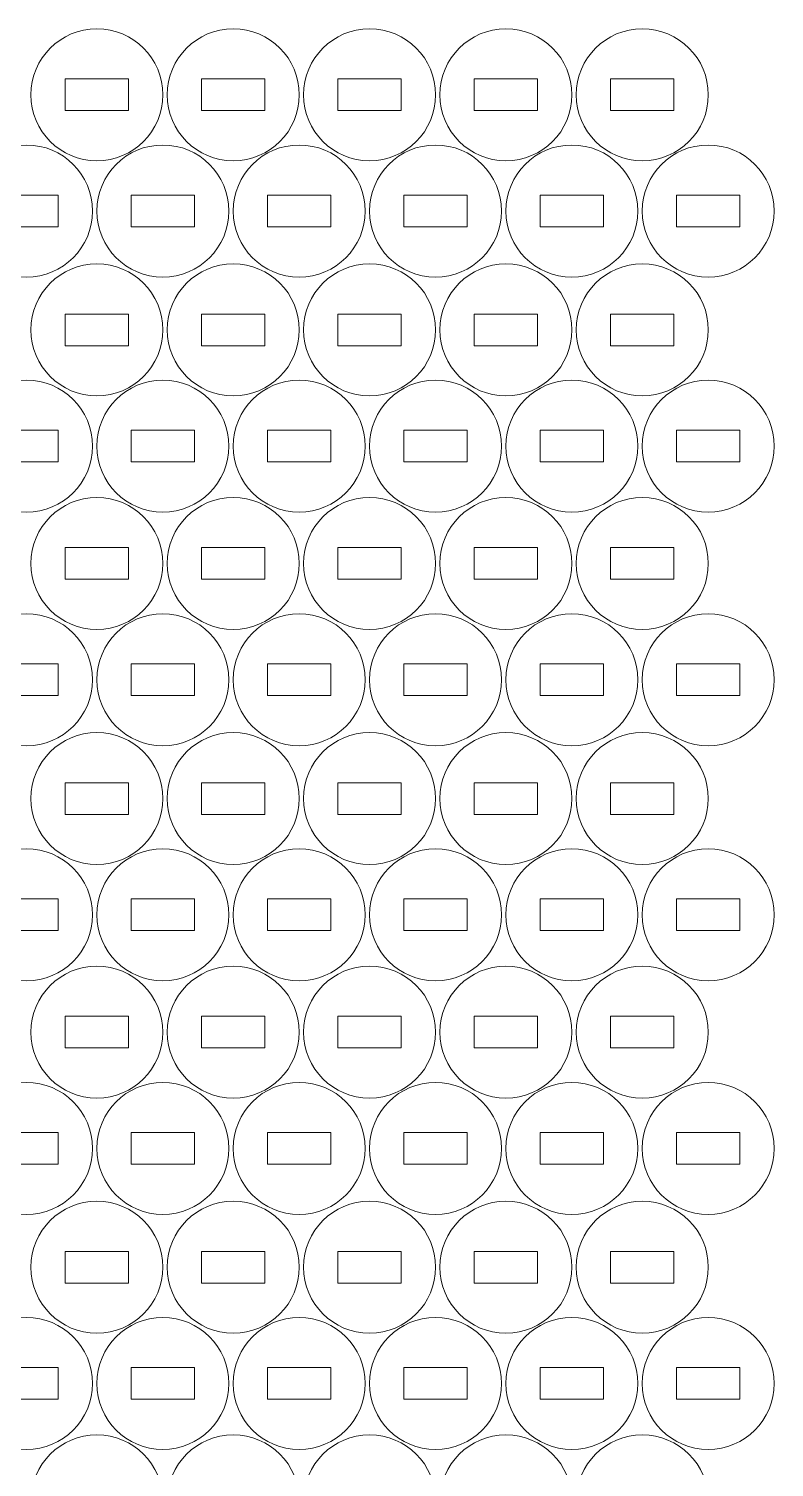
# Model space of a CAD drawing. Header units: millimetres. Extents: x -464 to 464, y -220 to 220.
# Drawn here: x 376 to 446.6, y -88.1 to 48.1 of the extents above; entities that cross this region are included whole.
import ezdxf

# ---------------------------------------------------------------- set-up
doc = ezdxf.new("R2010")
doc.units = ezdxf.units.MM
doc.header["$MEASUREMENT"] = 0
doc.layers.add('Camada 1', color=7, linetype='Continuous')

msp = doc.modelspace()

# ---------------------------------------------------------------- linework, layer by layer
at = {"layer": 'Camada 1', "lineweight": 20}
for points in [[(382.4869, 48.1227), (385.9386, 48.1227), (388.7369, 45.3244), (388.7369, 41.8727), (388.7369, 41.8727), (388.7369, 38.421), (385.9386, 35.6227), (382.4869, 35.6227), (382.4869, 35.6227), (379.0352, 35.6227), (376.2369, 38.421), (376.2369, 41.8727), (376.2369, 41.8727), (376.2369, 45.3244), (379.0352, 48.1227), (382.4869, 48.1227)], [(395.3986, 48.1227), (398.8503, 48.1227), (401.6486, 45.3244), (401.6486, 41.8727), (401.6486, 41.8727), (401.6486, 38.421), (398.8503, 35.6227), (395.3986, 35.6227), (395.3986, 35.6227), (391.9469, 35.6227), (389.1486, 38.421), (389.1486, 41.8727), (389.1486, 41.8727), (389.1486, 45.3244), (391.9469, 48.1227), (395.3986, 48.1227)], [(408.3103, 48.1227), (411.762, 48.1227), (414.5603, 45.3244), (414.5603, 41.8727), (414.5603, 41.8727), (414.5603, 38.421), (411.762, 35.6227), (408.3103, 35.6227), (408.3103, 35.6227), (404.8586, 35.6227), (402.0603, 38.421), (402.0603, 41.8727), (402.0603, 41.8727), (402.0603, 45.3244), (404.8586, 48.1227), (408.3103, 48.1227)], [(421.222, 48.1227), (424.6737, 48.1227), (427.472, 45.3244), (427.472, 41.8727), (427.472, 41.8727), (427.472, 38.421), (424.6737, 35.6227), (421.222, 35.6227), (421.222, 35.6227), (417.7703, 35.6227), (414.972, 38.421), (414.972, 41.8727), (414.972, 41.8727), (414.972, 45.3244), (417.7703, 48.1227), (421.222, 48.1227)], [(434.1337, 48.1227), (437.5854, 48.1227), (440.3837, 45.3244), (440.3837, 41.8727), (440.3837, 41.8727), (440.3837, 38.421), (437.5854, 35.6227), (434.1337, 35.6227), (434.1337, 35.6227), (430.682, 35.6227), (427.8837, 38.421), (427.8837, 41.8727), (427.8837, 41.8727), (427.8837, 45.3244), (430.682, 48.1227), (434.1337, 48.1227)], [(379.4869, 43.3727), (379.4869, 43.3727), (385.4869, 43.3727), (385.4869, 43.3727), (385.4869, 43.3727), (385.4869, 43.3727), (385.4869, 40.3727), (385.4869, 40.3727), (385.4869, 40.3727), (385.4869, 40.3727), (379.4869, 40.3727), (379.4869, 40.3727), (379.4869, 40.3727), (379.4869, 40.3727), (379.4869, 43.3727), (379.4869, 43.3727)], [(392.3986, 43.3727), (392.3986, 43.3727), (398.3986, 43.3727), (398.3986, 43.3727), (398.3986, 43.3727), (398.3986, 43.3727), (398.3986, 40.3727), (398.3986, 40.3727), (398.3986, 40.3727), (398.3986, 40.3727), (392.3986, 40.3727), (392.3986, 40.3727), (392.3986, 40.3727), (392.3986, 40.3727), (392.3986, 43.3727), (392.3986, 43.3727)], [(405.3103, 43.3727), (405.3103, 43.3727), (411.3103, 43.3727), (411.3103, 43.3727), (411.3103, 43.3727), (411.3103, 43.3727), (411.3103, 40.3727), (411.3103, 40.3727), (411.3103, 40.3727), (411.3103, 40.3727), (405.3103, 40.3727), (405.3103, 40.3727), (405.3103, 40.3727), (405.3103, 40.3727), (405.3103, 43.3727), (405.3103, 43.3727)], [(418.222, 43.3727), (418.222, 43.3727), (424.222, 43.3727), (424.222, 43.3727), (424.222, 43.3727), (424.222, 43.3727), (424.222, 40.3727), (424.222, 40.3727), (424.222, 40.3727), (424.222, 40.3727), (418.222, 40.3727), (418.222, 40.3727), (418.222, 40.3727), (418.222, 40.3727), (418.222, 43.3727), (418.222, 43.3727)], [(431.1337, 43.3727), (431.1337, 43.3727), (437.1337, 43.3727), (437.1337, 43.3727), (437.1337, 43.3727), (437.1337, 43.3727), (437.1337, 40.3727), (437.1337, 40.3727), (437.1337, 40.3727), (437.1337, 40.3727), (431.1337, 40.3727), (431.1337, 40.3727), (431.1337, 40.3727), (431.1337, 40.3727), (431.1337, 43.3727), (431.1337, 43.3727)], [(375.8193, 37.116), (379.271, 37.116), (382.0693, 34.3177), (382.0693, 30.866), (382.0693, 30.866), (382.0693, 27.4143), (379.271, 24.616), (375.8193, 24.616), (375.8193, 24.616), (372.3676, 24.616), (369.5693, 27.4143), (369.5693, 30.866), (369.5693, 30.866), (369.5693, 34.3177), (372.3676, 37.116), (375.8193, 37.116)], [(388.731, 37.116), (392.1827, 37.116), (394.981, 34.3177), (394.981, 30.866), (394.981, 30.866), (394.981, 27.4143), (392.1827, 24.616), (388.731, 24.616), (388.731, 24.616), (385.2793, 24.616), (382.481, 27.4143), (382.481, 30.866), (382.481, 30.866), (382.481, 34.3177), (385.2793, 37.116), (388.731, 37.116)], [(401.6427, 37.116), (405.0944, 37.116), (407.8927, 34.3177), (407.8927, 30.866), (407.8927, 30.866), (407.8927, 27.4143), (405.0944, 24.616), (401.6427, 24.616), (401.6427, 24.616), (398.191, 24.616), (395.3927, 27.4143), (395.3927, 30.866), (395.3927, 30.866), (395.3927, 34.3177), (398.191, 37.116), (401.6427, 37.116)], [(414.5544, 37.116), (418.0061, 37.116), (420.8044, 34.3177), (420.8044, 30.866), (420.8044, 30.866), (420.8044, 27.4143), (418.0061, 24.616), (414.5544, 24.616), (414.5544, 24.616), (411.1027, 24.616), (408.3044, 27.4143), (408.3044, 30.866), (408.3044, 30.866), (408.3044, 34.3177), (411.1027, 37.116), (414.5544, 37.116)], [(427.4661, 37.116), (430.9178, 37.116), (433.7161, 34.3177), (433.7161, 30.866), (433.7161, 30.866), (433.7161, 27.4143), (430.9178, 24.616), (427.4661, 24.616), (427.4661, 24.616), (424.0144, 24.616), (421.2161, 27.4143), (421.2161, 30.866), (421.2161, 30.866), (421.2161, 34.3177), (424.0144, 37.116), (427.4661, 37.116)], [(440.3778, 37.116), (443.8295, 37.116), (446.6278, 34.3177), (446.6278, 30.866), (446.6278, 30.866), (446.6278, 27.4143), (443.8295, 24.616), (440.3778, 24.616), (440.3778, 24.616), (436.9261, 24.616), (434.1278, 27.4143), (434.1278, 30.866), (434.1278, 30.866), (434.1278, 34.3177), (436.9261, 37.116), (440.3778, 37.116)], [(372.8193, 32.366), (372.8193, 32.366), (378.8193, 32.366), (378.8193, 32.366), (378.8193, 32.366), (378.8193, 32.366), (378.8193, 29.366), (378.8193, 29.366), (378.8193, 29.366), (378.8193, 29.366), (372.8193, 29.366), (372.8193, 29.366), (372.8193, 29.366), (372.8193, 29.366), (372.8193, 32.366), (372.8193, 32.366)], [(385.731, 32.366), (385.731, 32.366), (391.731, 32.366), (391.731, 32.366), (391.731, 32.366), (391.731, 32.366), (391.731, 29.366), (391.731, 29.366), (391.731, 29.366), (391.731, 29.366), (385.731, 29.366), (385.731, 29.366), (385.731, 29.366), (385.731, 29.366), (385.731, 32.366), (385.731, 32.366)], [(398.6427, 32.366), (398.6427, 32.366), (404.6427, 32.366), (404.6427, 32.366), (404.6427, 32.366), (404.6427, 32.366), (404.6427, 29.366), (404.6427, 29.366), (404.6427, 29.366), (404.6427, 29.366), (398.6427, 29.366), (398.6427, 29.366), (398.6427, 29.366), (398.6427, 29.366), (398.6427, 32.366), (398.6427, 32.366)], [(411.5544, 32.366), (411.5544, 32.366), (417.5544, 32.366), (417.5544, 32.366), (417.5544, 32.366), (417.5544, 32.366), (417.5544, 29.366), (417.5544, 29.366), (417.5544, 29.366), (417.5544, 29.366), (411.5544, 29.366), (411.5544, 29.366), (411.5544, 29.366), (411.5544, 29.366), (411.5544, 32.366), (411.5544, 32.366)], [(424.4661, 32.366), (424.4661, 32.366), (430.4661, 32.366), (430.4661, 32.366), (430.4661, 32.366), (430.4661, 32.366), (430.4661, 29.366), (430.4661, 29.366), (430.4661, 29.366), (430.4661, 29.366), (424.4661, 29.366), (424.4661, 29.366), (424.4661, 29.366), (424.4661, 29.366), (424.4661, 32.366), (424.4661, 32.366)], [(437.3778, 32.366), (437.3778, 32.366), (443.3778, 32.366), (443.3778, 32.366), (443.3778, 32.366), (443.3778, 32.366), (443.3778, 29.366), (443.3778, 29.366), (443.3778, 29.366), (443.3778, 29.366), (437.3778, 29.366), (437.3778, 29.366), (437.3778, 29.366), (437.3778, 29.366), (437.3778, 32.366), (437.3778, 32.366)], [(382.4869, 25.8659), (385.9386, 25.8659), (388.7369, 23.0676), (388.7369, 19.6159), (388.7369, 19.6159), (388.7369, 16.1642), (385.9386, 13.3659), (382.4869, 13.3659), (382.4869, 13.3659), (379.0352, 13.3659), (376.2369, 16.1642), (376.2369, 19.6159), (376.2369, 19.6159), (376.2369, 23.0676), (379.0352, 25.8659), (382.4869, 25.8659)], [(395.3986, 25.8659), (398.8503, 25.8659), (401.6486, 23.0676), (401.6486, 19.6159), (401.6486, 19.6159), (401.6486, 16.1642), (398.8503, 13.3659), (395.3986, 13.3659), (395.3986, 13.3659), (391.9469, 13.3659), (389.1486, 16.1642), (389.1486, 19.6159), (389.1486, 19.6159), (389.1486, 23.0676), (391.9469, 25.8659), (395.3986, 25.8659)], [(408.3103, 25.8659), (411.762, 25.8659), (414.5603, 23.0676), (414.5603, 19.6159), (414.5603, 19.6159), (414.5603, 16.1642), (411.762, 13.3659), (408.3103, 13.3659), (408.3103, 13.3659), (404.8586, 13.3659), (402.0603, 16.1642), (402.0603, 19.6159), (402.0603, 19.6159), (402.0603, 23.0676), (404.8586, 25.8659), (408.3103, 25.8659)], [(421.222, 25.8659), (424.6737, 25.8659), (427.472, 23.0676), (427.472, 19.6159), (427.472, 19.6159), (427.472, 16.1642), (424.6737, 13.3659), (421.222, 13.3659), (421.222, 13.3659), (417.7703, 13.3659), (414.972, 16.1642), (414.972, 19.6159), (414.972, 19.6159), (414.972, 23.0676), (417.7703, 25.8659), (421.222, 25.8659)], [(434.1337, 25.8659), (437.5854, 25.8659), (440.3837, 23.0676), (440.3837, 19.6159), (440.3837, 19.6159), (440.3837, 16.1642), (437.5854, 13.3659), (434.1337, 13.3659), (434.1337, 13.3659), (430.682, 13.3659), (427.8837, 16.1642), (427.8837, 19.6159), (427.8837, 19.6159), (427.8837, 23.0676), (430.682, 25.8659), (434.1337, 25.8659)], [(379.4869, 21.1159), (379.4869, 21.1159), (385.4869, 21.1159), (385.4869, 21.1159), (385.4869, 21.1159), (385.4869, 21.1159), (385.4869, 18.1159), (385.4869, 18.1159), (385.4869, 18.1159), (385.4869, 18.1159), (379.4869, 18.1159), (379.4869, 18.1159), (379.4869, 18.1159), (379.4869, 18.1159), (379.4869, 21.1159), (379.4869, 21.1159)], [(392.3986, 21.1159), (392.3986, 21.1159), (398.3986, 21.1159), (398.3986, 21.1159), (398.3986, 21.1159), (398.3986, 21.1159), (398.3986, 18.1159), (398.3986, 18.1159), (398.3986, 18.1159), (398.3986, 18.1159), (392.3986, 18.1159), (392.3986, 18.1159), (392.3986, 18.1159), (392.3986, 18.1159), (392.3986, 21.1159), (392.3986, 21.1159)], [(405.3103, 21.1159), (405.3103, 21.1159), (411.3103, 21.1159), (411.3103, 21.1159), (411.3103, 21.1159), (411.3103, 21.1159), (411.3103, 18.1159), (411.3103, 18.1159), (411.3103, 18.1159), (411.3103, 18.1159), (405.3103, 18.1159), (405.3103, 18.1159), (405.3103, 18.1159), (405.3103, 18.1159), (405.3103, 21.1159), (405.3103, 21.1159)], [(418.222, 21.1159), (418.222, 21.1159), (424.222, 21.1159), (424.222, 21.1159), (424.222, 21.1159), (424.222, 21.1159), (424.222, 18.1159), (424.222, 18.1159), (424.222, 18.1159), (424.222, 18.1159), (418.222, 18.1159), (418.222, 18.1159), (418.222, 18.1159), (418.222, 18.1159), (418.222, 21.1159), (418.222, 21.1159)], [(431.1337, 21.1159), (431.1337, 21.1159), (437.1337, 21.1159), (437.1337, 21.1159), (437.1337, 21.1159), (437.1337, 21.1159), (437.1337, 18.1159), (437.1337, 18.1159), (437.1337, 18.1159), (437.1337, 18.1159), (431.1337, 18.1159), (431.1337, 18.1159), (431.1337, 18.1159), (431.1337, 18.1159), (431.1337, 21.1159), (431.1337, 21.1159)], [(375.8193, 14.8592), (379.271, 14.8592), (382.0693, 12.0609), (382.0693, 8.6092), (382.0693, 8.6092), (382.0693, 5.1575), (379.271, 2.3592), (375.8193, 2.3592), (375.8193, 2.3592), (372.3676, 2.3592), (369.5693, 5.1575), (369.5693, 8.6092), (369.5693, 8.6092), (369.5693, 12.0609), (372.3676, 14.8592), (375.8193, 14.8592)], [(388.731, 14.8592), (392.1827, 14.8592), (394.981, 12.0609), (394.981, 8.6092), (394.981, 8.6092), (394.981, 5.1575), (392.1827, 2.3592), (388.731, 2.3592), (388.731, 2.3592), (385.2793, 2.3592), (382.481, 5.1575), (382.481, 8.6092), (382.481, 8.6092), (382.481, 12.0609), (385.2793, 14.8592), (388.731, 14.8592)], [(401.6427, 14.8592), (405.0944, 14.8592), (407.8927, 12.0609), (407.8927, 8.6092), (407.8927, 8.6092), (407.8927, 5.1575), (405.0944, 2.3592), (401.6427, 2.3592), (401.6427, 2.3592), (398.191, 2.3592), (395.3927, 5.1575), (395.3927, 8.6092), (395.3927, 8.6092), (395.3927, 12.0609), (398.191, 14.8592), (401.6427, 14.8592)], [(414.5544, 14.8592), (418.0061, 14.8592), (420.8044, 12.0609), (420.8044, 8.6092), (420.8044, 8.6092), (420.8044, 5.1575), (418.0061, 2.3592), (414.5544, 2.3592), (414.5544, 2.3592), (411.1027, 2.3592), (408.3044, 5.1575), (408.3044, 8.6092), (408.3044, 8.6092), (408.3044, 12.0609), (411.1027, 14.8592), (414.5544, 14.8592)], [(427.4661, 14.8592), (430.9178, 14.8592), (433.7161, 12.0609), (433.7161, 8.6092), (433.7161, 8.6092), (433.7161, 5.1575), (430.9178, 2.3592), (427.4661, 2.3592), (427.4661, 2.3592), (424.0144, 2.3592), (421.2161, 5.1575), (421.2161, 8.6092), (421.2161, 8.6092), (421.2161, 12.0609), (424.0144, 14.8592), (427.4661, 14.8592)], [(440.3778, 14.8592), (443.8295, 14.8592), (446.6278, 12.0609), (446.6278, 8.6092), (446.6278, 8.6092), (446.6278, 5.1575), (443.8295, 2.3592), (440.3778, 2.3592), (440.3778, 2.3592), (436.9261, 2.3592), (434.1278, 5.1575), (434.1278, 8.6092), (434.1278, 8.6092), (434.1278, 12.0609), (436.9261, 14.8592), (440.3778, 14.8592)], [(372.8193, 10.1092), (372.8193, 10.1092), (378.8193, 10.1092), (378.8193, 10.1092), (378.8193, 10.1092), (378.8193, 10.1092), (378.8193, 7.1092), (378.8193, 7.1092), (378.8193, 7.1092), (378.8193, 7.1092), (372.8193, 7.1092), (372.8193, 7.1092), (372.8193, 7.1092), (372.8193, 7.1092), (372.8193, 10.1092), (372.8193, 10.1092)], [(385.731, 10.1092), (385.731, 10.1092), (391.731, 10.1092), (391.731, 10.1092), (391.731, 10.1092), (391.731, 10.1092), (391.731, 7.1092), (391.731, 7.1092), (391.731, 7.1092), (391.731, 7.1092), (385.731, 7.1092), (385.731, 7.1092), (385.731, 7.1092), (385.731, 7.1092), (385.731, 10.1092), (385.731, 10.1092)], [(398.6427, 10.1092), (398.6427, 10.1092), (404.6427, 10.1092), (404.6427, 10.1092), (404.6427, 10.1092), (404.6427, 10.1092), (404.6427, 7.1092), (404.6427, 7.1092), (404.6427, 7.1092), (404.6427, 7.1092), (398.6427, 7.1092), (398.6427, 7.1092), (398.6427, 7.1092), (398.6427, 7.1092), (398.6427, 10.1092), (398.6427, 10.1092)], [(411.5544, 10.1092), (411.5544, 10.1092), (417.5544, 10.1092), (417.5544, 10.1092), (417.5544, 10.1092), (417.5544, 10.1092), (417.5544, 7.1092), (417.5544, 7.1092), (417.5544, 7.1092), (417.5544, 7.1092), (411.5544, 7.1092), (411.5544, 7.1092), (411.5544, 7.1092), (411.5544, 7.1092), (411.5544, 10.1092), (411.5544, 10.1092)], [(424.4661, 10.1092), (424.4661, 10.1092), (430.4661, 10.1092), (430.4661, 10.1092), (430.4661, 10.1092), (430.4661, 10.1092), (430.4661, 7.1092), (430.4661, 7.1092), (430.4661, 7.1092), (430.4661, 7.1092), (424.4661, 7.1092), (424.4661, 7.1092), (424.4661, 7.1092), (424.4661, 7.1092), (424.4661, 10.1092), (424.4661, 10.1092)], [(437.3778, 10.1092), (437.3778, 10.1092), (443.3778, 10.1092), (443.3778, 10.1092), (443.3778, 10.1092), (443.3778, 10.1092), (443.3778, 7.1092), (443.3778, 7.1092), (443.3778, 7.1092), (443.3778, 7.1092), (437.3778, 7.1092), (437.3778, 7.1092), (437.3778, 7.1092), (437.3778, 7.1092), (437.3778, 10.1092), (437.3778, 10.1092)], [(382.4869, 3.7467), (385.9386, 3.7467), (388.7369, 0.9484), (388.7369, -2.5033), (388.7369, -2.5033), (388.7369, -5.955), (385.9386, -8.7533), (382.4869, -8.7533), (382.4869, -8.7533), (379.0352, -8.7533), (376.2369, -5.955), (376.2369, -2.5033), (376.2369, -2.5033), (376.2369, 0.9484), (379.0352, 3.7467), (382.4869, 3.7467)], [(395.3986, 3.7467), (398.8503, 3.7467), (401.6486, 0.9484), (401.6486, -2.5033), (401.6486, -2.5033), (401.6486, -5.955), (398.8503, -8.7533), (395.3986, -8.7533), (395.3986, -8.7533), (391.9469, -8.7533), (389.1486, -5.955), (389.1486, -2.5033), (389.1486, -2.5033), (389.1486, 0.9484), (391.9469, 3.7467), (395.3986, 3.7467)], [(408.3103, 3.7467), (411.762, 3.7467), (414.5603, 0.9484), (414.5603, -2.5033), (414.5603, -2.5033), (414.5603, -5.955), (411.762, -8.7533), (408.3103, -8.7533), (408.3103, -8.7533), (404.8586, -8.7533), (402.0603, -5.955), (402.0603, -2.5033), (402.0603, -2.5033), (402.0603, 0.9484), (404.8586, 3.7467), (408.3103, 3.7467)], [(421.222, 3.7467), (424.6737, 3.7467), (427.472, 0.9484), (427.472, -2.5033), (427.472, -2.5033), (427.472, -5.955), (424.6737, -8.7533), (421.222, -8.7533), (421.222, -8.7533), (417.7703, -8.7533), (414.972, -5.955), (414.972, -2.5033), (414.972, -2.5033), (414.972, 0.9484), (417.7703, 3.7467), (421.222, 3.7467)], [(434.1337, 3.7467), (437.5854, 3.7467), (440.3837, 0.9484), (440.3837, -2.5033), (440.3837, -2.5033), (440.3837, -5.955), (437.5854, -8.7533), (434.1337, -8.7533), (434.1337, -8.7533), (430.682, -8.7533), (427.8837, -5.955), (427.8837, -2.5033), (427.8837, -2.5033), (427.8837, 0.9484), (430.682, 3.7467), (434.1337, 3.7467)], [(379.4869, -1.0033), (379.4869, -1.0033), (385.4869, -1.0033), (385.4869, -1.0033), (385.4869, -1.0033), (385.4869, -1.0033), (385.4869, -4.0033), (385.4869, -4.0033), (385.4869, -4.0033), (385.4869, -4.0033), (379.4869, -4.0033), (379.4869, -4.0033), (379.4869, -4.0033), (379.4869, -4.0033), (379.4869, -1.0033), (379.4869, -1.0033)], [(392.3986, -1.0033), (392.3986, -1.0033), (398.3986, -1.0033), (398.3986, -1.0033), (398.3986, -1.0033), (398.3986, -1.0033), (398.3986, -4.0033), (398.3986, -4.0033), (398.3986, -4.0033), (398.3986, -4.0033), (392.3986, -4.0033), (392.3986, -4.0033), (392.3986, -4.0033), (392.3986, -4.0033), (392.3986, -1.0033), (392.3986, -1.0033)], [(405.3103, -1.0033), (405.3103, -1.0033), (411.3103, -1.0033), (411.3103, -1.0033), (411.3103, -1.0033), (411.3103, -1.0033), (411.3103, -4.0033), (411.3103, -4.0033), (411.3103, -4.0033), (411.3103, -4.0033), (405.3103, -4.0033), (405.3103, -4.0033), (405.3103, -4.0033), (405.3103, -4.0033), (405.3103, -1.0033), (405.3103, -1.0033)], [(418.222, -1.0033), (418.222, -1.0033), (424.222, -1.0033), (424.222, -1.0033), (424.222, -1.0033), (424.222, -1.0033), (424.222, -4.0033), (424.222, -4.0033), (424.222, -4.0033), (424.222, -4.0033), (418.222, -4.0033), (418.222, -4.0033), (418.222, -4.0033), (418.222, -4.0033), (418.222, -1.0033), (418.222, -1.0033)], [(431.1337, -1.0033), (431.1337, -1.0033), (437.1337, -1.0033), (437.1337, -1.0033), (437.1337, -1.0033), (437.1337, -1.0033), (437.1337, -4.0033), (437.1337, -4.0033), (437.1337, -4.0033), (437.1337, -4.0033), (431.1337, -4.0033), (431.1337, -4.0033), (431.1337, -4.0033), (431.1337, -4.0033), (431.1337, -1.0033), (431.1337, -1.0033)], [(375.8193, -7.26), (379.271, -7.26), (382.0693, -10.0583), (382.0693, -13.51), (382.0693, -13.51), (382.0693, -16.9617), (379.271, -19.76), (375.8193, -19.76), (375.8193, -19.76), (372.3676, -19.76), (369.5693, -16.9617), (369.5693, -13.51), (369.5693, -13.51), (369.5693, -10.0583), (372.3676, -7.26), (375.8193, -7.26)], [(388.731, -7.26), (392.1827, -7.26), (394.981, -10.0583), (394.981, -13.51), (394.981, -13.51), (394.981, -16.9617), (392.1827, -19.76), (388.731, -19.76), (388.731, -19.76), (385.2793, -19.76), (382.481, -16.9617), (382.481, -13.51), (382.481, -13.51), (382.481, -10.0583), (385.2793, -7.26), (388.731, -7.26)], [(401.6427, -7.26), (405.0944, -7.26), (407.8927, -10.0583), (407.8927, -13.51), (407.8927, -13.51), (407.8927, -16.9617), (405.0944, -19.76), (401.6427, -19.76), (401.6427, -19.76), (398.191, -19.76), (395.3927, -16.9617), (395.3927, -13.51), (395.3927, -13.51), (395.3927, -10.0583), (398.191, -7.26), (401.6427, -7.26)], [(414.5544, -7.26), (418.0061, -7.26), (420.8044, -10.0583), (420.8044, -13.51), (420.8044, -13.51), (420.8044, -16.9617), (418.0061, -19.76), (414.5544, -19.76), (414.5544, -19.76), (411.1027, -19.76), (408.3044, -16.9617), (408.3044, -13.51), (408.3044, -13.51), (408.3044, -10.0583), (411.1027, -7.26), (414.5544, -7.26)], [(427.4661, -7.26), (430.9178, -7.26), (433.7161, -10.0583), (433.7161, -13.51), (433.7161, -13.51), (433.7161, -16.9617), (430.9178, -19.76), (427.4661, -19.76), (427.4661, -19.76), (424.0144, -19.76), (421.2161, -16.9617), (421.2161, -13.51), (421.2161, -13.51), (421.2161, -10.0583), (424.0144, -7.26), (427.4661, -7.26)], [(440.3778, -7.26), (443.8295, -7.26), (446.6278, -10.0583), (446.6278, -13.51), (446.6278, -13.51), (446.6278, -16.9617), (443.8295, -19.76), (440.3778, -19.76), (440.3778, -19.76), (436.9261, -19.76), (434.1278, -16.9617), (434.1278, -13.51), (434.1278, -13.51), (434.1278, -10.0583), (436.9261, -7.26), (440.3778, -7.26)], [(372.8193, -12.01), (372.8193, -12.01), (378.8193, -12.01), (378.8193, -12.01), (378.8193, -12.01), (378.8193, -12.01), (378.8193, -15.01), (378.8193, -15.01), (378.8193, -15.01), (378.8193, -15.01), (372.8193, -15.01), (372.8193, -15.01), (372.8193, -15.01), (372.8193, -15.01), (372.8193, -12.01), (372.8193, -12.01)], [(385.731, -12.01), (385.731, -12.01), (391.731, -12.01), (391.731, -12.01), (391.731, -12.01), (391.731, -12.01), (391.731, -15.01), (391.731, -15.01), (391.731, -15.01), (391.731, -15.01), (385.731, -15.01), (385.731, -15.01), (385.731, -15.01), (385.731, -15.01), (385.731, -12.01), (385.731, -12.01)], [(398.6427, -12.01), (398.6427, -12.01), (404.6427, -12.01), (404.6427, -12.01), (404.6427, -12.01), (404.6427, -12.01), (404.6427, -15.01), (404.6427, -15.01), (404.6427, -15.01), (404.6427, -15.01), (398.6427, -15.01), (398.6427, -15.01), (398.6427, -15.01), (398.6427, -15.01), (398.6427, -12.01), (398.6427, -12.01)], [(411.5544, -12.01), (411.5544, -12.01), (417.5544, -12.01), (417.5544, -12.01), (417.5544, -12.01), (417.5544, -12.01), (417.5544, -15.01), (417.5544, -15.01), (417.5544, -15.01), (417.5544, -15.01), (411.5544, -15.01), (411.5544, -15.01), (411.5544, -15.01), (411.5544, -15.01), (411.5544, -12.01), (411.5544, -12.01)], [(424.4661, -12.01), (424.4661, -12.01), (430.4661, -12.01), (430.4661, -12.01), (430.4661, -12.01), (430.4661, -12.01), (430.4661, -15.01), (430.4661, -15.01), (430.4661, -15.01), (430.4661, -15.01), (424.4661, -15.01), (424.4661, -15.01), (424.4661, -15.01), (424.4661, -15.01), (424.4661, -12.01), (424.4661, -12.01)], [(437.3778, -12.01), (437.3778, -12.01), (443.3778, -12.01), (443.3778, -12.01), (443.3778, -12.01), (443.3778, -12.01), (443.3778, -15.01), (443.3778, -15.01), (443.3778, -15.01), (443.3778, -15.01), (437.3778, -15.01), (437.3778, -15.01), (437.3778, -15.01), (437.3778, -15.01), (437.3778, -12.01), (437.3778, -12.01)], [(382.4869, -18.5101), (385.9386, -18.5101), (388.7369, -21.3084), (388.7369, -24.7601), (388.7369, -24.7601), (388.7369, -28.2118), (385.9386, -31.0101), (382.4869, -31.0101), (382.4869, -31.0101), (379.0352, -31.0101), (376.2369, -28.2118), (376.2369, -24.7601), (376.2369, -24.7601), (376.2369, -21.3084), (379.0352, -18.5101), (382.4869, -18.5101)], [(395.3986, -18.5101), (398.8503, -18.5101), (401.6486, -21.3084), (401.6486, -24.7601), (401.6486, -24.7601), (401.6486, -28.2118), (398.8503, -31.0101), (395.3986, -31.0101), (395.3986, -31.0101), (391.9469, -31.0101), (389.1486, -28.2118), (389.1486, -24.7601), (389.1486, -24.7601), (389.1486, -21.3084), (391.9469, -18.5101), (395.3986, -18.5101)], [(408.3103, -18.5101), (411.762, -18.5101), (414.5603, -21.3084), (414.5603, -24.7601), (414.5603, -24.7601), (414.5603, -28.2118), (411.762, -31.0101), (408.3103, -31.0101), (408.3103, -31.0101), (404.8586, -31.0101), (402.0603, -28.2118), (402.0603, -24.7601), (402.0603, -24.7601), (402.0603, -21.3084), (404.8586, -18.5101), (408.3103, -18.5101)], [(421.222, -18.5101), (424.6737, -18.5101), (427.472, -21.3084), (427.472, -24.7601), (427.472, -24.7601), (427.472, -28.2118), (424.6737, -31.0101), (421.222, -31.0101), (421.222, -31.0101), (417.7703, -31.0101), (414.972, -28.2118), (414.972, -24.7601), (414.972, -24.7601), (414.972, -21.3084), (417.7703, -18.5101), (421.222, -18.5101)], [(434.1337, -18.5101), (437.5854, -18.5101), (440.3837, -21.3084), (440.3837, -24.7601), (440.3837, -24.7601), (440.3837, -28.2118), (437.5854, -31.0101), (434.1337, -31.0101), (434.1337, -31.0101), (430.682, -31.0101), (427.8837, -28.2118), (427.8837, -24.7601), (427.8837, -24.7601), (427.8837, -21.3084), (430.682, -18.5101), (434.1337, -18.5101)], [(379.4869, -23.2601), (379.4869, -23.2601), (385.4869, -23.2601), (385.4869, -23.2601), (385.4869, -23.2601), (385.4869, -23.2601), (385.4869, -26.2601), (385.4869, -26.2601), (385.4869, -26.2601), (385.4869, -26.2601), (379.4869, -26.2601), (379.4869, -26.2601), (379.4869, -26.2601), (379.4869, -26.2601), (379.4869, -23.2601), (379.4869, -23.2601)], [(392.3986, -23.2601), (392.3986, -23.2601), (398.3986, -23.2601), (398.3986, -23.2601), (398.3986, -23.2601), (398.3986, -23.2601), (398.3986, -26.2601), (398.3986, -26.2601), (398.3986, -26.2601), (398.3986, -26.2601), (392.3986, -26.2601), (392.3986, -26.2601), (392.3986, -26.2601), (392.3986, -26.2601), (392.3986, -23.2601), (392.3986, -23.2601)], [(405.3103, -23.2601), (405.3103, -23.2601), (411.3103, -23.2601), (411.3103, -23.2601), (411.3103, -23.2601), (411.3103, -23.2601), (411.3103, -26.2601), (411.3103, -26.2601), (411.3103, -26.2601), (411.3103, -26.2601), (405.3103, -26.2601), (405.3103, -26.2601), (405.3103, -26.2601), (405.3103, -26.2601), (405.3103, -23.2601), (405.3103, -23.2601)], [(418.222, -23.2601), (418.222, -23.2601), (424.222, -23.2601), (424.222, -23.2601), (424.222, -23.2601), (424.222, -23.2601), (424.222, -26.2601), (424.222, -26.2601), (424.222, -26.2601), (424.222, -26.2601), (418.222, -26.2601), (418.222, -26.2601), (418.222, -26.2601), (418.222, -26.2601), (418.222, -23.2601), (418.222, -23.2601)], [(431.1337, -23.2601), (431.1337, -23.2601), (437.1337, -23.2601), (437.1337, -23.2601), (437.1337, -23.2601), (437.1337, -23.2601), (437.1337, -26.2601), (437.1337, -26.2601), (437.1337, -26.2601), (437.1337, -26.2601), (431.1337, -26.2601), (431.1337, -26.2601), (431.1337, -26.2601), (431.1337, -26.2601), (431.1337, -23.2601), (431.1337, -23.2601)], [(375.8193, -29.5168), (379.271, -29.5168), (382.0693, -32.3151), (382.0693, -35.7668), (382.0693, -35.7668), (382.0693, -39.2185), (379.271, -42.0168), (375.8193, -42.0168), (375.8193, -42.0168), (372.3676, -42.0168), (369.5693, -39.2185), (369.5693, -35.7668), (369.5693, -35.7668), (369.5693, -32.3151), (372.3676, -29.5168), (375.8193, -29.5168)], [(388.731, -29.5168), (392.1827, -29.5168), (394.981, -32.3151), (394.981, -35.7668), (394.981, -35.7668), (394.981, -39.2185), (392.1827, -42.0168), (388.731, -42.0168), (388.731, -42.0168), (385.2793, -42.0168), (382.481, -39.2185), (382.481, -35.7668), (382.481, -35.7668), (382.481, -32.3151), (385.2793, -29.5168), (388.731, -29.5168)], [(401.6427, -29.5168), (405.0944, -29.5168), (407.8927, -32.3151), (407.8927, -35.7668), (407.8927, -35.7668), (407.8927, -39.2185), (405.0944, -42.0168), (401.6427, -42.0168), (401.6427, -42.0168), (398.191, -42.0168), (395.3927, -39.2185), (395.3927, -35.7668), (395.3927, -35.7668), (395.3927, -32.3151), (398.191, -29.5168), (401.6427, -29.5168)], [(414.5544, -29.5168), (418.0061, -29.5168), (420.8044, -32.3151), (420.8044, -35.7668), (420.8044, -35.7668), (420.8044, -39.2185), (418.0061, -42.0168), (414.5544, -42.0168), (414.5544, -42.0168), (411.1027, -42.0168), (408.3044, -39.2185), (408.3044, -35.7668), (408.3044, -35.7668), (408.3044, -32.3151), (411.1027, -29.5168), (414.5544, -29.5168)], [(427.4661, -29.5168), (430.9178, -29.5168), (433.7161, -32.3151), (433.7161, -35.7668), (433.7161, -35.7668), (433.7161, -39.2185), (430.9178, -42.0168), (427.4661, -42.0168), (427.4661, -42.0168), (424.0144, -42.0168), (421.2161, -39.2185), (421.2161, -35.7668), (421.2161, -35.7668), (421.2161, -32.3151), (424.0144, -29.5168), (427.4661, -29.5168)], [(440.3778, -29.5168), (443.8295, -29.5168), (446.6278, -32.3151), (446.6278, -35.7668), (446.6278, -35.7668), (446.6278, -39.2185), (443.8295, -42.0168), (440.3778, -42.0168), (440.3778, -42.0168), (436.9261, -42.0168), (434.1278, -39.2185), (434.1278, -35.7668), (434.1278, -35.7668), (434.1278, -32.3151), (436.9261, -29.5168), (440.3778, -29.5168)], [(372.8193, -34.2668), (372.8193, -34.2668), (378.8193, -34.2668), (378.8193, -34.2668), (378.8193, -34.2668), (378.8193, -34.2668), (378.8193, -37.2668), (378.8193, -37.2668), (378.8193, -37.2668), (378.8193, -37.2668), (372.8193, -37.2668), (372.8193, -37.2668), (372.8193, -37.2668), (372.8193, -37.2668), (372.8193, -34.2668), (372.8193, -34.2668)], [(385.731, -34.2668), (385.731, -34.2668), (391.731, -34.2668), (391.731, -34.2668), (391.731, -34.2668), (391.731, -34.2668), (391.731, -37.2668), (391.731, -37.2668), (391.731, -37.2668), (391.731, -37.2668), (385.731, -37.2668), (385.731, -37.2668), (385.731, -37.2668), (385.731, -37.2668), (385.731, -34.2668), (385.731, -34.2668)], [(398.6427, -34.2668), (398.6427, -34.2668), (404.6427, -34.2668), (404.6427, -34.2668), (404.6427, -34.2668), (404.6427, -34.2668), (404.6427, -37.2668), (404.6427, -37.2668), (404.6427, -37.2668), (404.6427, -37.2668), (398.6427, -37.2668), (398.6427, -37.2668), (398.6427, -37.2668), (398.6427, -37.2668), (398.6427, -34.2668), (398.6427, -34.2668)], [(411.5544, -34.2668), (411.5544, -34.2668), (417.5544, -34.2668), (417.5544, -34.2668), (417.5544, -34.2668), (417.5544, -34.2668), (417.5544, -37.2668), (417.5544, -37.2668), (417.5544, -37.2668), (417.5544, -37.2668), (411.5544, -37.2668), (411.5544, -37.2668), (411.5544, -37.2668), (411.5544, -37.2668), (411.5544, -34.2668), (411.5544, -34.2668)], [(424.4661, -34.2668), (424.4661, -34.2668), (430.4661, -34.2668), (430.4661, -34.2668), (430.4661, -34.2668), (430.4661, -34.2668), (430.4661, -37.2668), (430.4661, -37.2668), (430.4661, -37.2668), (430.4661, -37.2668), (424.4661, -37.2668), (424.4661, -37.2668), (424.4661, -37.2668), (424.4661, -37.2668), (424.4661, -34.2668), (424.4661, -34.2668)], [(437.3778, -34.2668), (437.3778, -34.2668), (443.3778, -34.2668), (443.3778, -34.2668), (443.3778, -34.2668), (443.3778, -34.2668), (443.3778, -37.2668), (443.3778, -37.2668), (443.3778, -37.2668), (443.3778, -37.2668), (437.3778, -37.2668), (437.3778, -37.2668), (437.3778, -37.2668), (437.3778, -37.2668), (437.3778, -34.2668), (437.3778, -34.2668)], [(382.4869, -40.6293), (385.9386, -40.6293), (388.7369, -43.4276), (388.7369, -46.8793), (388.7369, -46.8793), (388.7369, -50.331), (385.9386, -53.1293), (382.4869, -53.1293), (382.4869, -53.1293), (379.0352, -53.1293), (376.2369, -50.331), (376.2369, -46.8793), (376.2369, -46.8793), (376.2369, -43.4276), (379.0352, -40.6293), (382.4869, -40.6293)], [(395.3986, -40.6293), (398.8503, -40.6293), (401.6486, -43.4276), (401.6486, -46.8793), (401.6486, -46.8793), (401.6486, -50.331), (398.8503, -53.1293), (395.3986, -53.1293), (395.3986, -53.1293), (391.9469, -53.1293), (389.1486, -50.331), (389.1486, -46.8793), (389.1486, -46.8793), (389.1486, -43.4276), (391.9469, -40.6293), (395.3986, -40.6293)], [(408.3103, -40.6293), (411.762, -40.6293), (414.5603, -43.4276), (414.5603, -46.8793), (414.5603, -46.8793), (414.5603, -50.331), (411.762, -53.1293), (408.3103, -53.1293), (408.3103, -53.1293), (404.8586, -53.1293), (402.0603, -50.331), (402.0603, -46.8793), (402.0603, -46.8793), (402.0603, -43.4276), (404.8586, -40.6293), (408.3103, -40.6293)], [(421.222, -40.6293), (424.6737, -40.6293), (427.472, -43.4276), (427.472, -46.8793), (427.472, -46.8793), (427.472, -50.331), (424.6737, -53.1293), (421.222, -53.1293), (421.222, -53.1293), (417.7703, -53.1293), (414.972, -50.331), (414.972, -46.8793), (414.972, -46.8793), (414.972, -43.4276), (417.7703, -40.6293), (421.222, -40.6293)], [(434.1337, -40.6293), (437.5854, -40.6293), (440.3837, -43.4276), (440.3837, -46.8793), (440.3837, -46.8793), (440.3837, -50.331), (437.5854, -53.1293), (434.1337, -53.1293), (434.1337, -53.1293), (430.682, -53.1293), (427.8837, -50.331), (427.8837, -46.8793), (427.8837, -46.8793), (427.8837, -43.4276), (430.682, -40.6293), (434.1337, -40.6293)], [(379.4869, -45.3793), (379.4869, -45.3793), (385.4869, -45.3793), (385.4869, -45.3793), (385.4869, -45.3793), (385.4869, -45.3793), (385.4869, -48.3793), (385.4869, -48.3793), (385.4869, -48.3793), (385.4869, -48.3793), (379.4869, -48.3793), (379.4869, -48.3793), (379.4869, -48.3793), (379.4869, -48.3793), (379.4869, -45.3793), (379.4869, -45.3793)], [(392.3986, -45.3793), (392.3986, -45.3793), (398.3986, -45.3793), (398.3986, -45.3793), (398.3986, -45.3793), (398.3986, -45.3793), (398.3986, -48.3793), (398.3986, -48.3793), (398.3986, -48.3793), (398.3986, -48.3793), (392.3986, -48.3793), (392.3986, -48.3793), (392.3986, -48.3793), (392.3986, -48.3793), (392.3986, -45.3793), (392.3986, -45.3793)], [(405.3103, -45.3793), (405.3103, -45.3793), (411.3103, -45.3793), (411.3103, -45.3793), (411.3103, -45.3793), (411.3103, -45.3793), (411.3103, -48.3793), (411.3103, -48.3793), (411.3103, -48.3793), (411.3103, -48.3793), (405.3103, -48.3793), (405.3103, -48.3793), (405.3103, -48.3793), (405.3103, -48.3793), (405.3103, -45.3793), (405.3103, -45.3793)], [(418.222, -45.3793), (418.222, -45.3793), (424.222, -45.3793), (424.222, -45.3793), (424.222, -45.3793), (424.222, -45.3793), (424.222, -48.3793), (424.222, -48.3793), (424.222, -48.3793), (424.222, -48.3793), (418.222, -48.3793), (418.222, -48.3793), (418.222, -48.3793), (418.222, -48.3793), (418.222, -45.3793), (418.222, -45.3793)], [(431.1337, -45.3793), (431.1337, -45.3793), (437.1337, -45.3793), (437.1337, -45.3793), (437.1337, -45.3793), (437.1337, -45.3793), (437.1337, -48.3793), (437.1337, -48.3793), (437.1337, -48.3793), (437.1337, -48.3793), (431.1337, -48.3793), (431.1337, -48.3793), (431.1337, -48.3793), (431.1337, -48.3793), (431.1337, -45.3793), (431.1337, -45.3793)], [(375.8193, -51.636), (379.271, -51.636), (382.0693, -54.4343), (382.0693, -57.886), (382.0693, -57.886), (382.0693, -61.3377), (379.271, -64.136), (375.8193, -64.136), (375.8193, -64.136), (372.3676, -64.136), (369.5693, -61.3377), (369.5693, -57.886), (369.5693, -57.886), (369.5693, -54.4343), (372.3676, -51.636), (375.8193, -51.636)], [(388.731, -51.636), (392.1827, -51.636), (394.981, -54.4343), (394.981, -57.886), (394.981, -57.886), (394.981, -61.3377), (392.1827, -64.136), (388.731, -64.136), (388.731, -64.136), (385.2793, -64.136), (382.481, -61.3377), (382.481, -57.886), (382.481, -57.886), (382.481, -54.4343), (385.2793, -51.636), (388.731, -51.636)], [(401.6427, -51.636), (405.0944, -51.636), (407.8927, -54.4343), (407.8927, -57.886), (407.8927, -57.886), (407.8927, -61.3377), (405.0944, -64.136), (401.6427, -64.136), (401.6427, -64.136), (398.191, -64.136), (395.3927, -61.3377), (395.3927, -57.886), (395.3927, -57.886), (395.3927, -54.4343), (398.191, -51.636), (401.6427, -51.636)], [(414.5544, -51.636), (418.0061, -51.636), (420.8044, -54.4343), (420.8044, -57.886), (420.8044, -57.886), (420.8044, -61.3377), (418.0061, -64.136), (414.5544, -64.136), (414.5544, -64.136), (411.1027, -64.136), (408.3044, -61.3377), (408.3044, -57.886), (408.3044, -57.886), (408.3044, -54.4343), (411.1027, -51.636), (414.5544, -51.636)], [(427.4661, -51.636), (430.9178, -51.636), (433.7161, -54.4343), (433.7161, -57.886), (433.7161, -57.886), (433.7161, -61.3377), (430.9178, -64.136), (427.4661, -64.136), (427.4661, -64.136), (424.0144, -64.136), (421.2161, -61.3377), (421.2161, -57.886), (421.2161, -57.886), (421.2161, -54.4343), (424.0144, -51.636), (427.4661, -51.636)], [(440.3778, -51.636), (443.8295, -51.636), (446.6278, -54.4343), (446.6278, -57.886), (446.6278, -57.886), (446.6278, -61.3377), (443.8295, -64.136), (440.3778, -64.136), (440.3778, -64.136), (436.9261, -64.136), (434.1278, -61.3377), (434.1278, -57.886), (434.1278, -57.886), (434.1278, -54.4343), (436.9261, -51.636), (440.3778, -51.636)], [(372.8193, -56.386), (372.8193, -56.386), (378.8193, -56.386), (378.8193, -56.386), (378.8193, -56.386), (378.8193, -56.386), (378.8193, -59.386), (378.8193, -59.386), (378.8193, -59.386), (378.8193, -59.386), (372.8193, -59.386), (372.8193, -59.386), (372.8193, -59.386), (372.8193, -59.386), (372.8193, -56.386), (372.8193, -56.386)], [(385.731, -56.386), (385.731, -56.386), (391.731, -56.386), (391.731, -56.386), (391.731, -56.386), (391.731, -56.386), (391.731, -59.386), (391.731, -59.386), (391.731, -59.386), (391.731, -59.386), (385.731, -59.386), (385.731, -59.386), (385.731, -59.386), (385.731, -59.386), (385.731, -56.386), (385.731, -56.386)], [(398.6427, -56.386), (398.6427, -56.386), (404.6427, -56.386), (404.6427, -56.386), (404.6427, -56.386), (404.6427, -56.386), (404.6427, -59.386), (404.6427, -59.386), (404.6427, -59.386), (404.6427, -59.386), (398.6427, -59.386), (398.6427, -59.386), (398.6427, -59.386), (398.6427, -59.386), (398.6427, -56.386), (398.6427, -56.386)], [(411.5544, -56.386), (411.5544, -56.386), (417.5544, -56.386), (417.5544, -56.386), (417.5544, -56.386), (417.5544, -56.386), (417.5544, -59.386), (417.5544, -59.386), (417.5544, -59.386), (417.5544, -59.386), (411.5544, -59.386), (411.5544, -59.386), (411.5544, -59.386), (411.5544, -59.386), (411.5544, -56.386), (411.5544, -56.386)], [(424.4661, -56.386), (424.4661, -56.386), (430.4661, -56.386), (430.4661, -56.386), (430.4661, -56.386), (430.4661, -56.386), (430.4661, -59.386), (430.4661, -59.386), (430.4661, -59.386), (430.4661, -59.386), (424.4661, -59.386), (424.4661, -59.386), (424.4661, -59.386), (424.4661, -59.386), (424.4661, -56.386), (424.4661, -56.386)], [(437.3778, -56.386), (437.3778, -56.386), (443.3778, -56.386), (443.3778, -56.386), (443.3778, -56.386), (443.3778, -56.386), (443.3778, -59.386), (443.3778, -59.386), (443.3778, -59.386), (443.3778, -59.386), (437.3778, -59.386), (437.3778, -59.386), (437.3778, -59.386), (437.3778, -59.386), (437.3778, -56.386), (437.3778, -56.386)], [(382.4869, -62.8861), (385.9386, -62.8861), (388.7369, -65.6844), (388.7369, -69.1361), (388.7369, -69.1361), (388.7369, -72.5878), (385.9386, -75.3861), (382.4869, -75.3861), (382.4869, -75.3861), (379.0352, -75.3861), (376.2369, -72.5878), (376.2369, -69.1361), (376.2369, -69.1361), (376.2369, -65.6844), (379.0352, -62.8861), (382.4869, -62.8861)], [(395.3986, -62.8861), (398.8503, -62.8861), (401.6486, -65.6844), (401.6486, -69.1361), (401.6486, -69.1361), (401.6486, -72.5878), (398.8503, -75.3861), (395.3986, -75.3861), (395.3986, -75.3861), (391.9469, -75.3861), (389.1486, -72.5878), (389.1486, -69.1361), (389.1486, -69.1361), (389.1486, -65.6844), (391.9469, -62.8861), (395.3986, -62.8861)], [(408.3103, -62.8861), (411.762, -62.8861), (414.5603, -65.6844), (414.5603, -69.1361), (414.5603, -69.1361), (414.5603, -72.5878), (411.762, -75.3861), (408.3103, -75.3861), (408.3103, -75.3861), (404.8586, -75.3861), (402.0603, -72.5878), (402.0603, -69.1361), (402.0603, -69.1361), (402.0603, -65.6844), (404.8586, -62.8861), (408.3103, -62.8861)], [(421.222, -62.8861), (424.6737, -62.8861), (427.472, -65.6844), (427.472, -69.1361), (427.472, -69.1361), (427.472, -72.5878), (424.6737, -75.3861), (421.222, -75.3861), (421.222, -75.3861), (417.7703, -75.3861), (414.972, -72.5878), (414.972, -69.1361), (414.972, -69.1361), (414.972, -65.6844), (417.7703, -62.8861), (421.222, -62.8861)], [(434.1337, -62.8861), (437.5854, -62.8861), (440.3837, -65.6844), (440.3837, -69.1361), (440.3837, -69.1361), (440.3837, -72.5878), (437.5854, -75.3861), (434.1337, -75.3861), (434.1337, -75.3861), (430.682, -75.3861), (427.8837, -72.5878), (427.8837, -69.1361), (427.8837, -69.1361), (427.8837, -65.6844), (430.682, -62.8861), (434.1337, -62.8861)], [(379.4869, -67.6361), (379.4869, -67.6361), (385.4869, -67.6361), (385.4869, -67.6361), (385.4869, -67.6361), (385.4869, -67.6361), (385.4869, -70.6361), (385.4869, -70.6361), (385.4869, -70.6361), (385.4869, -70.6361), (379.4869, -70.6361), (379.4869, -70.6361), (379.4869, -70.6361), (379.4869, -70.6361), (379.4869, -67.6361), (379.4869, -67.6361)], [(392.3986, -67.6361), (392.3986, -67.6361), (398.3986, -67.6361), (398.3986, -67.6361), (398.3986, -67.6361), (398.3986, -67.6361), (398.3986, -70.6361), (398.3986, -70.6361), (398.3986, -70.6361), (398.3986, -70.6361), (392.3986, -70.6361), (392.3986, -70.6361), (392.3986, -70.6361), (392.3986, -70.6361), (392.3986, -67.6361), (392.3986, -67.6361)], [(405.3103, -67.6361), (405.3103, -67.6361), (411.3103, -67.6361), (411.3103, -67.6361), (411.3103, -67.6361), (411.3103, -67.6361), (411.3103, -70.6361), (411.3103, -70.6361), (411.3103, -70.6361), (411.3103, -70.6361), (405.3103, -70.6361), (405.3103, -70.6361), (405.3103, -70.6361), (405.3103, -70.6361), (405.3103, -67.6361), (405.3103, -67.6361)], [(418.222, -67.6361), (418.222, -67.6361), (424.222, -67.6361), (424.222, -67.6361), (424.222, -67.6361), (424.222, -67.6361), (424.222, -70.6361), (424.222, -70.6361), (424.222, -70.6361), (424.222, -70.6361), (418.222, -70.6361), (418.222, -70.6361), (418.222, -70.6361), (418.222, -70.6361), (418.222, -67.6361), (418.222, -67.6361)], [(431.1337, -67.6361), (431.1337, -67.6361), (437.1337, -67.6361), (437.1337, -67.6361), (437.1337, -67.6361), (437.1337, -67.6361), (437.1337, -70.6361), (437.1337, -70.6361), (437.1337, -70.6361), (437.1337, -70.6361), (431.1337, -70.6361), (431.1337, -70.6361), (431.1337, -70.6361), (431.1337, -70.6361), (431.1337, -67.6361), (431.1337, -67.6361)], [(375.8193, -73.8928), (379.271, -73.8928), (382.0693, -76.6911), (382.0693, -80.1428), (382.0693, -80.1428), (382.0693, -83.5945), (379.271, -86.3928), (375.8193, -86.3928), (375.8193, -86.3928), (372.3676, -86.3928), (369.5693, -83.5945), (369.5693, -80.1428), (369.5693, -80.1428), (369.5693, -76.6911), (372.3676, -73.8928), (375.8193, -73.8928)], [(388.731, -73.8928), (392.1827, -73.8928), (394.981, -76.6911), (394.981, -80.1428), (394.981, -80.1428), (394.981, -83.5945), (392.1827, -86.3928), (388.731, -86.3928), (388.731, -86.3928), (385.2793, -86.3928), (382.481, -83.5945), (382.481, -80.1428), (382.481, -80.1428), (382.481, -76.6911), (385.2793, -73.8928), (388.731, -73.8928)], [(401.6427, -73.8928), (405.0944, -73.8928), (407.8927, -76.6911), (407.8927, -80.1428), (407.8927, -80.1428), (407.8927, -83.5945), (405.0944, -86.3928), (401.6427, -86.3928), (401.6427, -86.3928), (398.191, -86.3928), (395.3927, -83.5945), (395.3927, -80.1428), (395.3927, -80.1428), (395.3927, -76.6911), (398.191, -73.8928), (401.6427, -73.8928)], [(414.5544, -73.8928), (418.0061, -73.8928), (420.8044, -76.6911), (420.8044, -80.1428), (420.8044, -80.1428), (420.8044, -83.5945), (418.0061, -86.3928), (414.5544, -86.3928), (414.5544, -86.3928), (411.1027, -86.3928), (408.3044, -83.5945), (408.3044, -80.1428), (408.3044, -80.1428), (408.3044, -76.6911), (411.1027, -73.8928), (414.5544, -73.8928)], [(427.4661, -73.8928), (430.9178, -73.8928), (433.7161, -76.6911), (433.7161, -80.1428), (433.7161, -80.1428), (433.7161, -83.5945), (430.9178, -86.3928), (427.4661, -86.3928), (427.4661, -86.3928), (424.0144, -86.3928), (421.2161, -83.5945), (421.2161, -80.1428), (421.2161, -80.1428), (421.2161, -76.6911), (424.0144, -73.8928), (427.4661, -73.8928)], [(440.3778, -73.8928), (443.8295, -73.8928), (446.6278, -76.6911), (446.6278, -80.1428), (446.6278, -80.1428), (446.6278, -83.5945), (443.8295, -86.3928), (440.3778, -86.3928), (440.3778, -86.3928), (436.9261, -86.3928), (434.1278, -83.5945), (434.1278, -80.1428), (434.1278, -80.1428), (434.1278, -76.6911), (436.9261, -73.8928), (440.3778, -73.8928)], [(372.8193, -78.6428), (372.8193, -78.6428), (378.8193, -78.6428), (378.8193, -78.6428), (378.8193, -78.6428), (378.8193, -78.6428), (378.8193, -81.6428), (378.8193, -81.6428), (378.8193, -81.6428), (378.8193, -81.6428), (372.8193, -81.6428), (372.8193, -81.6428), (372.8193, -81.6428), (372.8193, -81.6428), (372.8193, -78.6428), (372.8193, -78.6428)], [(385.731, -78.6428), (385.731, -78.6428), (391.731, -78.6428), (391.731, -78.6428), (391.731, -78.6428), (391.731, -78.6428), (391.731, -81.6428), (391.731, -81.6428), (391.731, -81.6428), (391.731, -81.6428), (385.731, -81.6428), (385.731, -81.6428), (385.731, -81.6428), (385.731, -81.6428), (385.731, -78.6428), (385.731, -78.6428)], [(398.6427, -78.6428), (398.6427, -78.6428), (404.6427, -78.6428), (404.6427, -78.6428), (404.6427, -78.6428), (404.6427, -78.6428), (404.6427, -81.6428), (404.6427, -81.6428), (404.6427, -81.6428), (404.6427, -81.6428), (398.6427, -81.6428), (398.6427, -81.6428), (398.6427, -81.6428), (398.6427, -81.6428), (398.6427, -78.6428), (398.6427, -78.6428)], [(411.5544, -78.6428), (411.5544, -78.6428), (417.5544, -78.6428), (417.5544, -78.6428), (417.5544, -78.6428), (417.5544, -78.6428), (417.5544, -81.6428), (417.5544, -81.6428), (417.5544, -81.6428), (417.5544, -81.6428), (411.5544, -81.6428), (411.5544, -81.6428), (411.5544, -81.6428), (411.5544, -81.6428), (411.5544, -78.6428), (411.5544, -78.6428)], [(424.4661, -78.6428), (424.4661, -78.6428), (430.4661, -78.6428), (430.4661, -78.6428), (430.4661, -78.6428), (430.4661, -78.6428), (430.4661, -81.6428), (430.4661, -81.6428), (430.4661, -81.6428), (430.4661, -81.6428), (424.4661, -81.6428), (424.4661, -81.6428), (424.4661, -81.6428), (424.4661, -81.6428), (424.4661, -78.6428), (424.4661, -78.6428)], [(437.3778, -78.6428), (437.3778, -78.6428), (443.3778, -78.6428), (443.3778, -78.6428), (443.3778, -78.6428), (443.3778, -78.6428), (443.3778, -81.6428), (443.3778, -81.6428), (443.3778, -81.6428), (443.3778, -81.6428), (437.3778, -81.6428), (437.3778, -81.6428), (437.3778, -81.6428), (437.3778, -81.6428), (437.3778, -78.6428), (437.3778, -78.6428)], [(382.4869, -85.0053), (385.9386, -85.0053), (388.7369, -87.8036), (388.7369, -91.2553), (388.7369, -91.2553), (388.7369, -94.707), (385.9386, -97.5053), (382.4869, -97.5053), (382.4869, -97.5053), (379.0352, -97.5053), (376.2369, -94.707), (376.2369, -91.2553), (376.2369, -91.2553), (376.2369, -87.8036), (379.0352, -85.0053), (382.4869, -85.0053)], [(395.3986, -85.0053), (398.8503, -85.0053), (401.6486, -87.8036), (401.6486, -91.2553), (401.6486, -91.2553), (401.6486, -94.707), (398.8503, -97.5053), (395.3986, -97.5053), (395.3986, -97.5053), (391.9469, -97.5053), (389.1486, -94.707), (389.1486, -91.2553), (389.1486, -91.2553), (389.1486, -87.8036), (391.9469, -85.0053), (395.3986, -85.0053)], [(408.3103, -85.0053), (411.762, -85.0053), (414.5603, -87.8036), (414.5603, -91.2553), (414.5603, -91.2553), (414.5603, -94.707), (411.762, -97.5053), (408.3103, -97.5053), (408.3103, -97.5053), (404.8586, -97.5053), (402.0603, -94.707), (402.0603, -91.2553), (402.0603, -91.2553), (402.0603, -87.8036), (404.8586, -85.0053), (408.3103, -85.0053)], [(421.222, -85.0053), (424.6737, -85.0053), (427.472, -87.8036), (427.472, -91.2553), (427.472, -91.2553), (427.472, -94.707), (424.6737, -97.5053), (421.222, -97.5053), (421.222, -97.5053), (417.7703, -97.5053), (414.972, -94.707), (414.972, -91.2553), (414.972, -91.2553), (414.972, -87.8036), (417.7703, -85.0053), (421.222, -85.0053)], [(434.1337, -85.0053), (437.5854, -85.0053), (440.3837, -87.8036), (440.3837, -91.2553), (440.3837, -91.2553), (440.3837, -94.707), (437.5854, -97.5053), (434.1337, -97.5053), (434.1337, -97.5053), (430.682, -97.5053), (427.8837, -94.707), (427.8837, -91.2553), (427.8837, -91.2553), (427.8837, -87.8036), (430.682, -85.0053), (434.1337, -85.0053)]]:
    msp.add_open_spline(points, degree=3, knots=[0, 0, 0, 0, 0.2, 0.2, 0.2, 0.2, 0.4, 0.4, 0.4, 0.4, 0.6, 0.6, 0.6, 0.6, 1, 1, 1, 1], dxfattribs=at)

doc.saveas('drawing.dxf')
